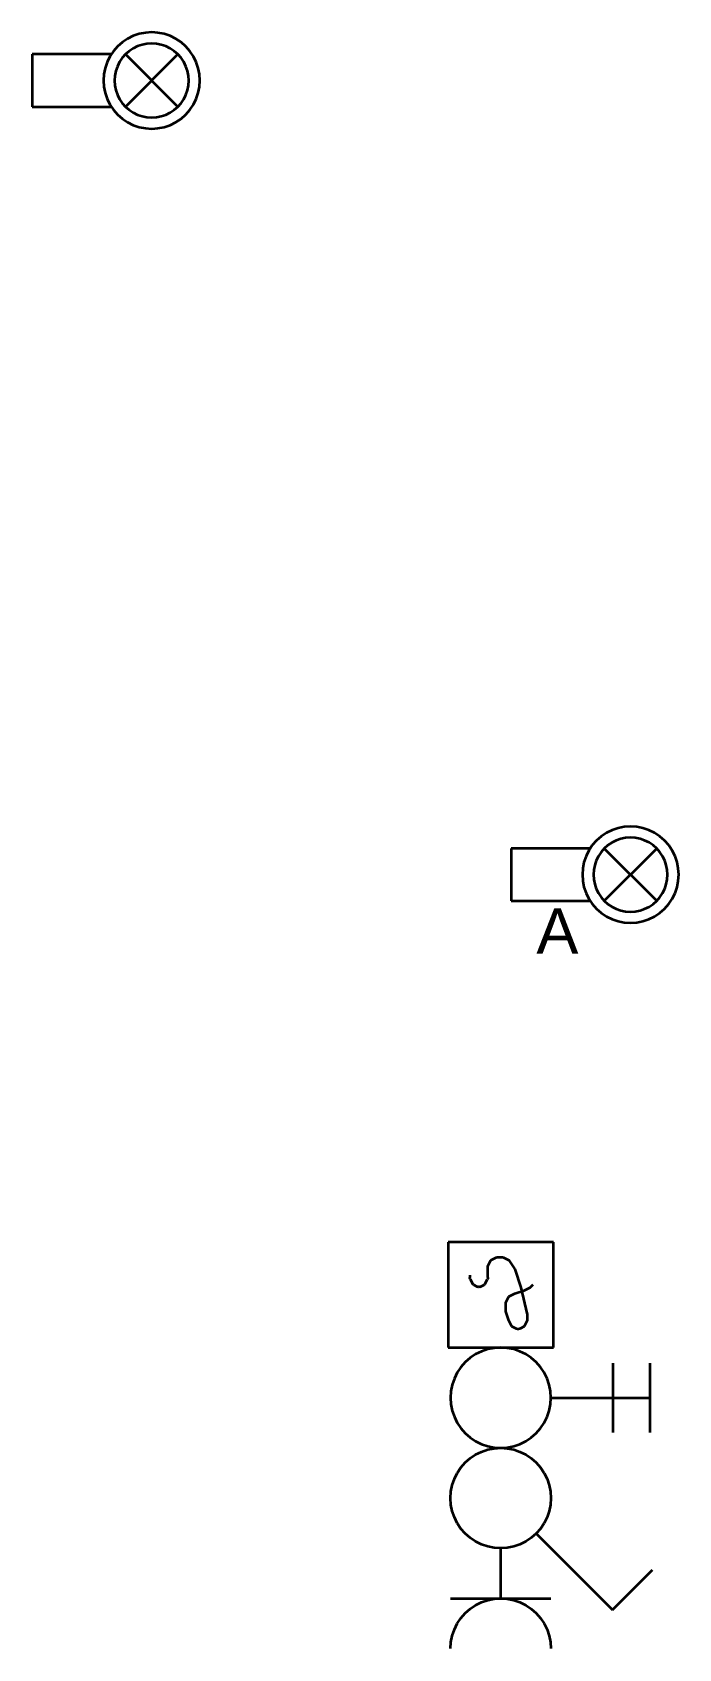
# Model space of a CAD drawing. Extents: x 800 to 1481, y 55 to 490.
# Drawn here: x 1289.72 to 1302.6, y 87.51 to 119.72 of the extents above; entities that cross this region are included whole.
import ezdxf

# ---------------------------------------------------------------- set-up
doc = ezdxf.new("R2010")
doc.units = 0
doc.layers.get('0').update_dxf_attribs({"lineweight": 18})
doc.layers.add('E_Licht', color=7, linetype='Continuous', lineweight=35, true_color=0x0080ff)
doc.layers.add('E_RTH', color=5, linetype='Continuous', lineweight=35, true_color=0x0000ff)
doc.styles.get("Standard").update_dxf_attribs({"font": 'arial.ttf'})

# ---------------------------------------------------------------- blocks, each defined once
blk = doc.blocks.new('Storentaster_ UP-A0Q9B2FXAY', base_point=(1298.055, 91.506))
at = {"color": 0, "lineweight": -2}
for p, q in [((1298.673, 93.43), (1298.555, 93.372)), ((1298.797, 93.472), (1298.673, 93.43)), ((1298.925, 93.497), (1298.797, 93.472)), ((1299.055, 93.506), (1298.925, 93.497)), ((1299.186, 93.497), (1299.055, 93.506)), ((1299.314, 93.472), (1299.186, 93.497)), ((1299.438, 93.43), (1299.314, 93.472)), ((1299.555, 93.372), (1299.438, 93.43)), ((1298.262, 93.114), (1298.189, 93.006)), ((1298.348, 93.213), (1298.262, 93.114)), ((1298.447, 93.299), (1298.348, 93.213)), ((1298.555, 93.372), (1298.447, 93.299)), ((1299.664, 93.299), (1299.555, 93.372)), ((1299.763, 93.213), (1299.664, 93.299)), ((1299.849, 93.114), (1299.763, 93.213)), ((1299.921, 93.006), (1299.849, 93.114)), ((1301.29, 93.196), (1301.29, 91.816)), ((1302.031, 93.196), (1302.031, 91.816)), ((1298.132, 92.888), (1298.09, 92.764)), ((1298.189, 93.006), (1298.132, 92.888)), ((1299.979, 92.888), (1299.921, 93.006)), ((1300.021, 92.764), (1299.979, 92.888)), ((1298.064, 92.636), (1298.055, 92.506)), ((1298.055, 92.506), (1298.064, 92.375)), ((1298.09, 92.764), (1298.064, 92.636)), ((1300.047, 92.636), (1300.021, 92.764)), ((1300.055, 92.506), (1300.047, 92.636)), ((1300.047, 92.375), (1300.055, 92.506)), ((1300.055, 92.506), (1302.031, 92.506)), ((1298.064, 92.375), (1298.09, 92.247)), ((1298.09, 92.247), (1298.132, 92.123)), ((1298.132, 92.123), (1298.189, 92.006)), ((1299.921, 92.006), (1299.979, 92.123)), ((1299.979, 92.123), (1300.021, 92.247)), ((1300.021, 92.247), (1300.047, 92.375)), ((1298.189, 92.006), (1298.262, 91.897)), ((1298.262, 91.897), (1298.348, 91.799)), ((1299.763, 91.799), (1299.849, 91.897)), ((1299.849, 91.897), (1299.921, 92.006)), ((1298.348, 91.799), (1298.447, 91.712)), ((1298.447, 91.712), (1298.555, 91.64)), ((1298.555, 91.64), (1298.673, 91.582)), ((1298.673, 91.582), (1298.797, 91.54)), ((1298.797, 91.54), (1298.925, 91.514)), ((1298.925, 91.514), (1299.055, 91.506)), ((1299.055, 91.506), (1299.186, 91.514)), ((1299.186, 91.514), (1299.314, 91.54)), ((1299.314, 91.54), (1299.438, 91.582)), ((1299.438, 91.582), (1299.555, 91.64)), ((1299.555, 91.64), (1299.664, 91.712)), ((1299.664, 91.712), (1299.763, 91.799))]:
    blk.add_line(p, q, dxfattribs=at)
blk = doc.blocks.new('Steckdose T13_ UP-A0Q9B2G3AY', base_point=(1298.055, 87.506))
at = {"color": 0, "linetype": 'ByBlock', "lineweight": -2, "ltscale": 0.35}
for p, q in [((1299.055, 88.506), (1299.055, 89.506)), ((1298.055, 88.506), (1300.055, 88.506)), ((1298.348, 88.213), (1298.447, 88.299)), ((1298.447, 88.299), (1298.555, 88.372)), ((1298.555, 88.372), (1298.673, 88.43)), ((1298.673, 88.43), (1298.797, 88.472)), ((1298.797, 88.472), (1298.925, 88.497)), ((1298.925, 88.497), (1299.055, 88.506)), ((1299.055, 88.506), (1299.186, 88.497)), ((1299.186, 88.497), (1299.314, 88.472)), ((1299.314, 88.472), (1299.438, 88.43)), ((1299.438, 88.43), (1299.555, 88.372)), ((1299.555, 88.372), (1299.664, 88.299)), ((1299.664, 88.299), (1299.763, 88.213)), ((1298.132, 87.888), (1298.189, 88.006)), ((1298.189, 88.006), (1298.262, 88.114)), ((1298.262, 88.114), (1298.348, 88.213)), ((1299.763, 88.213), (1299.849, 88.114)), ((1299.849, 88.114), (1299.921, 88.006)), ((1299.921, 88.006), (1299.979, 87.888)), ((1298.055, 87.506), (1298.064, 87.636)), ((1298.064, 87.636), (1298.09, 87.764)), ((1298.09, 87.764), (1298.132, 87.888)), ((1299.979, 87.888), (1300.021, 87.764)), ((1300.021, 87.764), (1300.047, 87.636)), ((1300.047, 87.636), (1300.055, 87.506))]:
    blk.add_line(p, q, dxfattribs=at)
blk = doc.blocks.new('Temperaturmelder_ UP-A0Q9B2G5AY', base_point=(1298.005, 93.506))
at = {"color": 0, "linetype": 'ByBlock', "lineweight": -2, "ltscale": 0.35}
for p, q in [((1298.005, 95.606), (1298.005, 93.506)), ((1300.105, 95.606), (1298.005, 95.606)), ((1300.105, 93.506), (1300.105, 95.606)), ((1298.8, 95.126), (1298.86, 95.246)), ((1298.8, 94.903), (1298.8, 95.126)), ((1298.86, 95.246), (1298.98, 95.306)), ((1298.98, 95.306), (1299.1, 95.306)), ((1299.1, 95.306), (1299.22, 95.246)), ((1299.22, 95.246), (1299.34, 95.066)), ((1299.34, 95.066), (1299.46, 94.706)), ((1298.44, 94.946), (1298.44, 94.903)), ((1298.441, 94.895), (1298.44, 94.903)), ((1298.442, 94.886), (1298.441, 94.895)), ((1298.445, 94.878), (1298.442, 94.886)), ((1298.448, 94.87), (1298.445, 94.878)), ((1298.448, 94.87), (1298.492, 94.782)), ((1298.496, 94.776), (1298.492, 94.782)), ((1298.5, 94.77), (1298.496, 94.776)), ((1298.505, 94.765), (1298.5, 94.77)), ((1298.511, 94.761), (1298.505, 94.765)), ((1298.517, 94.757), (1298.511, 94.761)), ((1298.517, 94.757), (1298.595, 94.718)), ((1298.602, 94.715), (1298.595, 94.718)), ((1298.609, 94.713), (1298.602, 94.715)), ((1298.617, 94.712), (1298.609, 94.713)), ((1298.624, 94.712), (1298.617, 94.712)), ((1298.632, 94.713), (1298.624, 94.712)), ((1298.639, 94.715), (1298.632, 94.713)), ((1298.646, 94.718), (1298.639, 94.715)), ((1298.646, 94.718), (1298.724, 94.757)), ((1298.73, 94.761), (1298.724, 94.757)), ((1298.736, 94.765), (1298.73, 94.761)), ((1298.741, 94.77), (1298.736, 94.765)), ((1298.745, 94.776), (1298.741, 94.77)), ((1298.749, 94.782), (1298.745, 94.776)), ((1298.749, 94.782), (1298.793, 94.87)), ((1298.796, 94.878), (1298.793, 94.87)), ((1298.798, 94.886), (1298.796, 94.878)), ((1298.8, 94.895), (1298.798, 94.886)), ((1298.8, 94.903), (1298.8, 94.895)), ((1299.46, 94.706), (1299.58, 94.166)), ((1299.52, 94.646), (1299.64, 94.706)), ((1299.64, 94.706), (1299.7, 94.766)), ((1299.16, 94.406), (1299.22, 94.526)), ((1299.16, 94.226), (1299.16, 94.406)), ((1299.22, 94.526), (1299.34, 94.586)), ((1299.34, 94.586), (1299.52, 94.646)), ((1299.22, 94.046), (1299.16, 94.226)), ((1299.58, 94.166), (1299.58, 94.046)), ((1299.28, 93.926), (1299.22, 94.046)), ((1299.367, 93.882), (1299.28, 93.926)), ((1299.376, 93.879), (1299.367, 93.882)), ((1299.386, 93.876), (1299.376, 93.879)), ((1299.395, 93.875), (1299.386, 93.876)), ((1299.405, 93.875), (1299.395, 93.875)), ((1299.415, 93.876), (1299.405, 93.875)), ((1299.425, 93.879), (1299.415, 93.876)), ((1299.434, 93.882), (1299.425, 93.879)), ((1299.52, 93.926), (1299.434, 93.882)), ((1299.58, 94.046), (1299.52, 93.926)), ((1298.005, 93.506), (1300.105, 93.506))]:
    blk.add_line(p, q, dxfattribs=at)
blk = doc.blocks.new('Schalter_ Schema 0_ UP-A0Q9B2G9AY', base_point=(1298.055, 88.277))
at = {"color": 0, "linetype": 'ByBlock', "lineweight": -2, "ltscale": 0.35}
for p, q in [((1298.797, 91.472), (1298.925, 91.497)), ((1298.925, 91.497), (1299.055, 91.506)), ((1299.055, 91.506), (1299.186, 91.497)), ((1299.186, 91.497), (1299.314, 91.472)), ((1298.262, 91.114), (1298.348, 91.213)), ((1298.348, 91.213), (1298.447, 91.299)), ((1298.447, 91.299), (1298.555, 91.372)), ((1298.555, 91.372), (1298.673, 91.43)), ((1298.673, 91.43), (1298.797, 91.472)), ((1299.314, 91.472), (1299.438, 91.43)), ((1299.438, 91.43), (1299.555, 91.372)), ((1299.555, 91.372), (1299.664, 91.299)), ((1299.664, 91.299), (1299.763, 91.213)), ((1299.763, 91.213), (1299.849, 91.114)), ((1298.09, 90.764), (1298.132, 90.888)), ((1298.132, 90.888), (1298.189, 91.006)), ((1298.189, 91.006), (1298.262, 91.114)), ((1299.849, 91.114), (1299.921, 91.006)), ((1299.921, 91.006), (1299.979, 90.888)), ((1299.979, 90.888), (1300.021, 90.764)), ((1298.055, 90.506), (1298.064, 90.636)), ((1298.064, 90.636), (1298.09, 90.764)), ((1300.021, 90.764), (1300.047, 90.636)), ((1300.047, 90.636), (1300.055, 90.506)), ((1298.064, 90.375), (1298.055, 90.506)), ((1298.09, 90.247), (1298.064, 90.375)), ((1298.132, 90.123), (1298.09, 90.247)), ((1300.021, 90.247), (1299.979, 90.123)), ((1300.047, 90.375), (1300.021, 90.247)), ((1300.055, 90.506), (1300.047, 90.375)), ((1298.189, 90.006), (1298.132, 90.123)), ((1298.262, 89.897), (1298.189, 90.006)), ((1298.348, 89.799), (1298.262, 89.897)), ((1299.849, 89.897), (1299.763, 89.799)), ((1299.921, 90.006), (1299.849, 89.897)), ((1299.979, 90.123), (1299.921, 90.006)), ((1298.447, 89.712), (1298.348, 89.799)), ((1298.555, 89.64), (1298.447, 89.712)), ((1298.673, 89.582), (1298.555, 89.64)), ((1298.797, 89.54), (1298.673, 89.582)), ((1299.438, 89.582), (1299.314, 89.54)), ((1299.555, 89.64), (1299.438, 89.582)), ((1299.664, 89.712), (1299.555, 89.64)), ((1299.763, 89.799), (1299.664, 89.712)), ((1299.762, 89.799), (1301.284, 88.277)), ((1298.925, 89.514), (1298.797, 89.54)), ((1299.055, 89.506), (1298.925, 89.514)), ((1299.186, 89.514), (1299.055, 89.506)), ((1299.314, 89.54), (1299.186, 89.514)), ((1301.284, 88.277), (1302.081, 89.075))]:
    blk.add_line(p, q, dxfattribs=at)
blk = doc.blocks.new('LED-Deckenleuchte mit Trafotunnel-A0Q9B2J7AY', base_point=(1299.263, 101.97))
at = {"color": 0, "linetype": 'ByBlock', "lineweight": -2, "ltscale": 0.35}
for p, q in [((1301.163, 103.762), (1301.058, 103.692)), ((1301.275, 103.818), (1301.163, 103.762)), ((1301.394, 103.858), (1301.275, 103.818)), ((1301.517, 103.883), (1301.394, 103.858)), ((1301.643, 103.891), (1301.517, 103.883)), ((1301.768, 103.883), (1301.643, 103.891)), ((1301.891, 103.858), (1301.768, 103.883)), ((1302.01, 103.818), (1301.891, 103.858)), ((1302.123, 103.762), (1302.01, 103.818)), ((1302.227, 103.692), (1302.123, 103.762)), ((1300.837, 103.453), (1299.263, 103.453)), ((1299.263, 103.453), (1299.263, 102.408)), ((1300.811, 103.411), (1300.756, 103.298)), ((1300.881, 103.515), (1300.811, 103.411)), ((1300.964, 103.61), (1300.881, 103.515)), ((1301.058, 103.692), (1300.964, 103.61)), ((1301.121, 103.453), (1301.057, 103.38)), ((1301.193, 103.517), (1301.121, 103.453)), ((1301.121, 103.453), (1302.165, 102.408)), ((1301.121, 102.408), (1302.165, 103.453)), ((1301.274, 103.57), (1301.193, 103.517)), ((1301.36, 103.613), (1301.274, 103.57)), ((1301.452, 103.644), (1301.36, 103.613)), ((1301.546, 103.663), (1301.452, 103.644)), ((1301.643, 103.669), (1301.546, 103.663)), ((1301.739, 103.663), (1301.643, 103.669)), ((1301.834, 103.644), (1301.739, 103.663)), ((1301.925, 103.613), (1301.834, 103.644)), ((1302.012, 103.57), (1301.925, 103.613)), ((1302.092, 103.517), (1302.012, 103.57)), ((1302.165, 103.453), (1302.092, 103.517)), ((1302.229, 103.38), (1302.165, 103.453)), ((1302.322, 103.61), (1302.227, 103.692)), ((1302.405, 103.515), (1302.322, 103.61)), ((1302.474, 103.411), (1302.405, 103.515)), ((1302.53, 103.298), (1302.474, 103.411)), ((1300.715, 103.179), (1300.691, 103.056)), ((1300.756, 103.298), (1300.715, 103.179)), ((1300.929, 103.122), (1300.911, 103.027)), ((1300.96, 103.213), (1300.929, 103.122)), ((1301.003, 103.3), (1300.96, 103.213)), ((1301.057, 103.38), (1301.003, 103.3)), ((1302.282, 103.3), (1302.229, 103.38)), ((1302.325, 103.213), (1302.282, 103.3)), ((1302.356, 103.122), (1302.325, 103.213)), ((1302.375, 103.027), (1302.356, 103.122)), ((1302.57, 103.179), (1302.53, 103.298)), ((1302.595, 103.056), (1302.57, 103.179)), ((1300.691, 103.056), (1300.683, 102.931)), ((1300.683, 102.931), (1300.691, 102.805)), ((1300.691, 102.805), (1300.715, 102.682)), ((1300.911, 103.027), (1300.904, 102.931)), ((1300.904, 102.931), (1300.911, 102.834)), ((1300.911, 102.834), (1300.929, 102.739)), ((1302.356, 102.739), (1302.375, 102.834)), ((1302.381, 102.931), (1302.375, 103.027)), ((1302.375, 102.834), (1302.381, 102.931)), ((1302.57, 102.682), (1302.595, 102.805)), ((1302.603, 102.931), (1302.595, 103.056)), ((1302.595, 102.805), (1302.603, 102.931)), ((1300.715, 102.682), (1300.756, 102.563)), ((1300.756, 102.563), (1300.811, 102.451)), ((1300.811, 102.451), (1300.881, 102.346)), ((1300.929, 102.739), (1300.96, 102.648)), ((1300.96, 102.648), (1301.003, 102.561)), ((1301.003, 102.561), (1301.057, 102.481)), ((1301.057, 102.481), (1301.121, 102.408)), ((1302.165, 102.408), (1302.229, 102.481)), ((1302.229, 102.481), (1302.282, 102.561)), ((1302.282, 102.561), (1302.325, 102.648)), ((1302.325, 102.648), (1302.356, 102.739)), ((1302.405, 102.346), (1302.474, 102.451)), ((1302.474, 102.451), (1302.53, 102.563)), ((1302.53, 102.563), (1302.57, 102.682)), ((1299.263, 102.408), (1300.837, 102.408)), ((1300.881, 102.346), (1300.964, 102.252)), ((1300.964, 102.252), (1301.058, 102.169)), ((1301.058, 102.169), (1301.163, 102.099)), ((1301.121, 102.408), (1301.193, 102.345)), ((1301.193, 102.345), (1301.274, 102.291)), ((1301.274, 102.291), (1301.36, 102.248)), ((1301.36, 102.248), (1301.452, 102.217)), ((1301.452, 102.217), (1301.546, 102.198)), ((1301.546, 102.198), (1301.643, 102.192)), ((1301.643, 102.192), (1301.739, 102.198)), ((1301.739, 102.198), (1301.834, 102.217)), ((1301.834, 102.217), (1301.925, 102.248)), ((1301.925, 102.248), (1302.012, 102.291)), ((1302.012, 102.291), (1302.092, 102.345)), ((1302.092, 102.345), (1302.165, 102.408)), ((1302.123, 102.099), (1302.227, 102.169)), ((1302.227, 102.169), (1302.322, 102.252)), ((1302.322, 102.252), (1302.405, 102.346)), ((1301.163, 102.099), (1301.275, 102.043)), ((1301.275, 102.043), (1301.394, 102.003)), ((1301.394, 102.003), (1301.517, 101.979)), ((1301.517, 101.979), (1301.643, 101.97)), ((1301.643, 101.97), (1301.768, 101.979)), ((1301.768, 101.979), (1301.891, 102.003)), ((1301.891, 102.003), (1302.01, 102.043)), ((1302.01, 102.043), (1302.123, 102.099))]:
    blk.add_line(p, q, dxfattribs=at)
blk = doc.blocks.new('Bauteilbeschriftung-A0Q9B2J9AY', base_point=(1299.766, 101.356))
at = {"color": 0, "linetype": 'ByBlock', "lineweight": -2, "ltscale": 0.35, "insert": (1299.766, 102.256), "char_height": 0.9, "attachment_point": 1}
blk.add_mtext('{\\fArial;A}', dxfattribs=at)
blk = doc.blocks.new('LED-Deckenleuchte mit Trafotunnel-A0Q9B3VDAY', base_point=(1289.719, 117.795))
at = {"color": 0, "linetype": 'ByBlock', "lineweight": -2, "ltscale": 0.35}
for p, q in [((1291.514, 119.517), (1291.42, 119.435)), ((1291.619, 119.587), (1291.514, 119.517)), ((1291.732, 119.643), (1291.619, 119.587)), ((1291.85, 119.683), (1291.732, 119.643)), ((1291.974, 119.708), (1291.85, 119.683)), ((1292.099, 119.716), (1291.974, 119.708)), ((1292.224, 119.708), (1292.099, 119.716)), ((1292.348, 119.683), (1292.224, 119.708)), ((1292.466, 119.643), (1292.348, 119.683)), ((1292.579, 119.587), (1292.466, 119.643)), ((1292.684, 119.517), (1292.579, 119.587)), ((1292.778, 119.435), (1292.684, 119.517)), ((1291.293, 119.278), (1289.719, 119.278)), ((1289.719, 119.278), (1289.719, 118.233)), ((1291.267, 119.236), (1291.212, 119.123)), ((1291.337, 119.34), (1291.267, 119.236)), ((1291.42, 119.435), (1291.337, 119.34)), ((1291.513, 119.205), (1291.459, 119.125)), ((1291.577, 119.278), (1291.513, 119.205)), ((1291.649, 119.342), (1291.577, 119.278)), ((1291.577, 119.278), (1292.621, 118.233)), ((1291.577, 118.233), (1292.621, 119.278)), ((1291.73, 119.395), (1291.649, 119.342)), ((1291.816, 119.438), (1291.73, 119.395)), ((1291.908, 119.469), (1291.816, 119.438)), ((1292.003, 119.488), (1291.908, 119.469)), ((1292.099, 119.494), (1292.003, 119.488)), ((1292.195, 119.488), (1292.099, 119.494)), ((1292.29, 119.469), (1292.195, 119.488)), ((1292.382, 119.438), (1292.29, 119.469)), ((1292.468, 119.395), (1292.382, 119.438)), ((1292.549, 119.342), (1292.468, 119.395)), ((1292.621, 119.278), (1292.549, 119.342)), ((1292.685, 119.205), (1292.621, 119.278)), ((1292.739, 119.125), (1292.685, 119.205)), ((1292.861, 119.34), (1292.778, 119.435)), ((1292.931, 119.236), (1292.861, 119.34)), ((1292.986, 119.123), (1292.931, 119.236)), ((1291.147, 118.881), (1291.139, 118.756)), ((1291.171, 119.004), (1291.147, 118.881)), ((1291.212, 119.123), (1291.171, 119.004)), ((1291.386, 118.947), (1291.367, 118.852)), ((1291.417, 119.038), (1291.386, 118.947)), ((1291.459, 119.125), (1291.417, 119.038)), ((1292.781, 119.038), (1292.739, 119.125)), ((1292.812, 118.947), (1292.781, 119.038)), ((1292.831, 118.852), (1292.812, 118.947)), ((1293.027, 119.004), (1292.986, 119.123)), ((1293.051, 118.881), (1293.027, 119.004)), ((1293.059, 118.756), (1293.051, 118.881)), ((1291.139, 118.756), (1291.147, 118.63)), ((1291.147, 118.63), (1291.171, 118.507)), ((1291.367, 118.852), (1291.36, 118.756)), ((1291.36, 118.756), (1291.367, 118.659)), ((1291.367, 118.659), (1291.386, 118.564)), ((1291.386, 118.564), (1291.417, 118.473)), ((1292.781, 118.473), (1292.812, 118.564)), ((1292.812, 118.564), (1292.831, 118.659)), ((1292.838, 118.756), (1292.831, 118.852)), ((1292.831, 118.659), (1292.838, 118.756)), ((1293.027, 118.507), (1293.051, 118.63)), ((1293.051, 118.63), (1293.059, 118.756)), ((1289.719, 118.233), (1291.293, 118.233)), ((1291.171, 118.507), (1291.212, 118.388)), ((1291.212, 118.388), (1291.267, 118.276)), ((1291.267, 118.276), (1291.337, 118.171)), ((1291.417, 118.473), (1291.459, 118.386)), ((1291.459, 118.386), (1291.513, 118.306)), ((1291.513, 118.306), (1291.577, 118.233)), ((1291.577, 118.233), (1291.649, 118.17)), ((1292.549, 118.17), (1292.621, 118.233)), ((1292.621, 118.233), (1292.685, 118.306)), ((1292.685, 118.306), (1292.739, 118.386)), ((1292.739, 118.386), (1292.781, 118.473)), ((1292.861, 118.171), (1292.931, 118.276)), ((1292.931, 118.276), (1292.986, 118.388)), ((1292.986, 118.388), (1293.027, 118.507)), ((1291.337, 118.171), (1291.42, 118.077)), ((1291.42, 118.077), (1291.514, 117.994)), ((1291.514, 117.994), (1291.619, 117.924)), ((1291.619, 117.924), (1291.732, 117.868)), ((1291.649, 118.17), (1291.73, 118.116)), ((1291.73, 118.116), (1291.816, 118.073)), ((1291.816, 118.073), (1291.908, 118.042)), ((1291.908, 118.042), (1292.003, 118.023)), ((1292.003, 118.023), (1292.099, 118.017)), ((1292.099, 118.017), (1292.195, 118.023)), ((1292.195, 118.023), (1292.29, 118.042)), ((1292.29, 118.042), (1292.382, 118.073)), ((1292.382, 118.073), (1292.468, 118.116)), ((1292.466, 117.868), (1292.579, 117.924)), ((1292.468, 118.116), (1292.549, 118.17)), ((1292.579, 117.924), (1292.684, 117.994)), ((1292.684, 117.994), (1292.778, 118.077)), ((1292.778, 118.077), (1292.861, 118.171)), ((1291.732, 117.868), (1291.85, 117.828)), ((1291.85, 117.828), (1291.974, 117.804)), ((1291.974, 117.804), (1292.099, 117.795)), ((1292.099, 117.795), (1292.224, 117.804)), ((1292.224, 117.804), (1292.348, 117.828)), ((1292.348, 117.828), (1292.466, 117.868))]:
    blk.add_line(p, q, dxfattribs=at)

msp = doc.modelspace()

# ---------------------------------------------------------------- block references
at = {"layer": 'E_Licht', "ltscale": 0.35}
for name, p in [('LED-Deckenleuchte mit Trafotunnel-A0Q9B3VDAY', (1289.719, 117.795)), ('LED-Deckenleuchte mit Trafotunnel-A0Q9B2J7AY', (1299.263, 101.97)), ('Bauteilbeschriftung-A0Q9B2J9AY', (1299.766, 101.356)), ('Schalter_ Schema 0_ UP-A0Q9B2G9AY', (1298.055, 88.277)), ('Steckdose T13_ UP-A0Q9B2G3AY', (1298.055, 87.506))]:
    msp.add_blockref(name, p, dxfattribs=at)
at = {"layer": 'E_Licht', "linetype": 'Continuous', "ltscale": 0.35}
msp.add_blockref('Storentaster_ UP-A0Q9B2FXAY', (1298.055, 91.506), dxfattribs=at)
at = {"layer": 'E_RTH', "ltscale": 0.35}
msp.add_blockref('Temperaturmelder_ UP-A0Q9B2G5AY', (1298.005, 93.506), dxfattribs=at)

doc.saveas('drawing.dxf')
